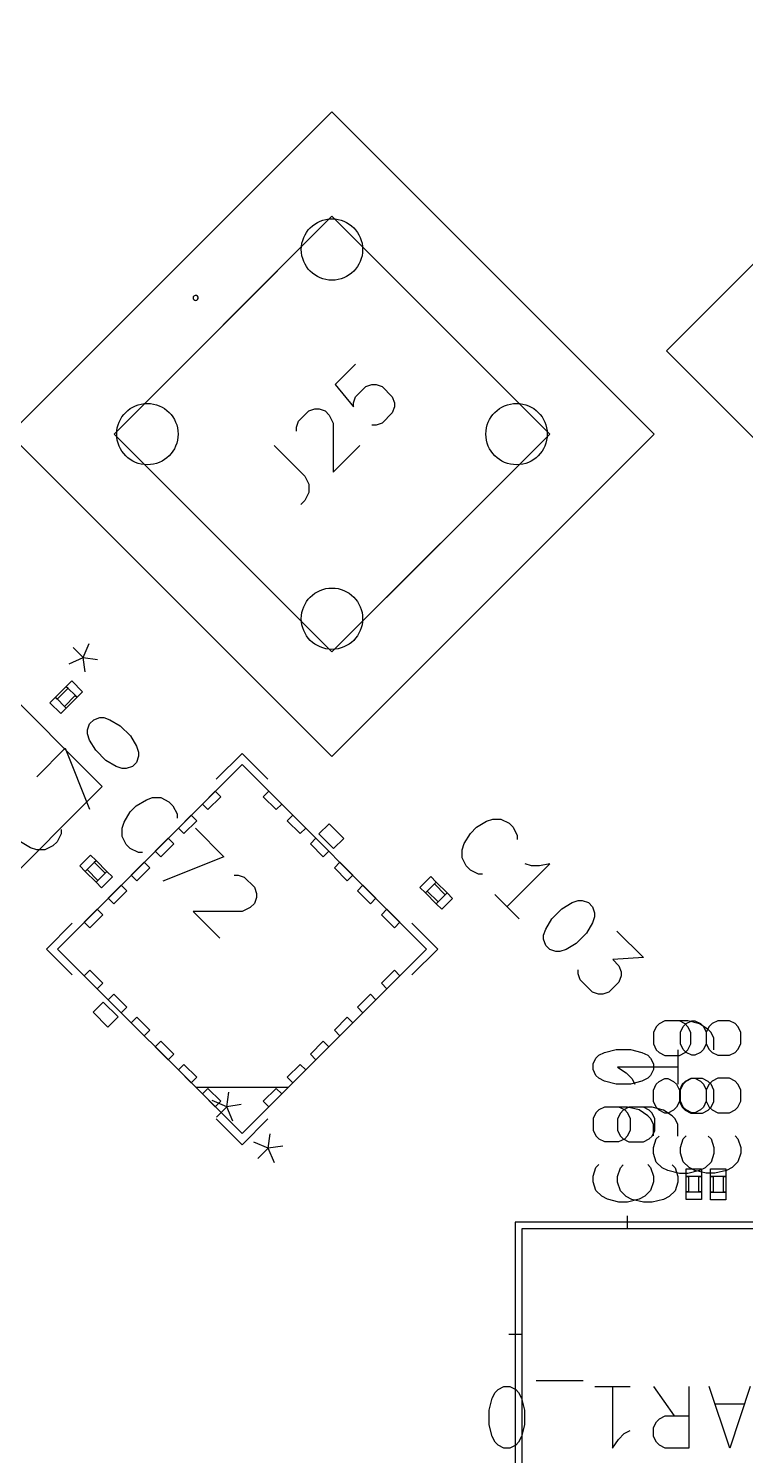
# Model space of a CAD drawing. Header units: millimetres. Extents: x -1 to 260, y -75 to 300.
# Drawn here: x 136.85 to 150.8, y 217.14 to 244.91 of the extents above; entities that cross this region are included whole.
import ezdxf

# ---------------------------------------------------------------- set-up
doc = ezdxf.new("R2010")
doc.units = ezdxf.units.MM
for name, color, linetype, true_color in [('Edge.Cuts', 254, 'CONTINUOUS', 0xd0d2cd), ('F.Fab', 9, 'CONTINUOUS', 0xafafaf), ('F.Silkscreen', 41, 'CONTINUOUS', 0xf2eda1)]:
    doc.layers.add(name, color=color, linetype=linetype, true_color=true_color)

msp = doc.modelspace()

# ---------------------------------------------------------------- linework, layer by layer
at = {"layer": 'Edge.Cuts'}
for centre in [(142.750078, 240.612017), (139.157976, 237.019915), (146.34218, 237.019915), (142.750078, 233.427813)]:
    msp.add_circle(centre, 0.5969, dxfattribs=at)
at = {"layer": 'F.Fab', "linetype": 'CONTINUOUS'}
for p, q in [((149.257963, 238.64), (155.53, 244.912037)), ((136.478041, 237.019915), (142.750078, 243.291952)), ((142.750078, 243.291952), (149.022115, 237.019915)), ((138.51168, 237.019915), (142.750078, 241.258313)), ((142.750078, 241.258313), (146.988476, 237.019915)), ((155.53, 232.367963), (149.257963, 238.64)), ((142.750078, 230.747878), (136.478041, 237.019915)), ((142.750078, 232.781517), (138.51168, 237.019915)), ((146.988476, 237.019915), (142.750078, 232.781517)), ((149.022115, 237.019915), (142.750078, 230.747878)), ((136.16, 232.28132), (138.28132, 230.16)), ((137.579125, 232.111082), (137.685191, 232.217148)), ((137.685191, 232.217148), (137.897323, 232.005016)), ((137.260927, 231.792884), (137.366993, 231.89895)), ((137.366993, 231.89895), (137.579125, 232.111082)), ((137.366993, 231.89895), (137.579125, 231.686818)), ((137.402348, 231.863595), (137.366993, 231.89895)), ((137.61448, 232.075727), (137.402348, 231.863595)), ((137.54377, 231.722173), (137.755902, 231.934305)), ((137.579125, 232.111082), (137.61448, 232.075727)), ((137.791257, 231.89895), (137.579125, 232.111082)), ((137.791257, 231.89895), (137.579125, 231.686818)), ((137.755902, 231.934305), (137.791257, 231.89895)), ((137.897323, 232.005016), (137.791257, 231.89895)), ((137.473059, 231.580752), (137.260927, 231.792884)), ((137.579125, 231.686818), (137.473059, 231.580752)), ((137.579125, 231.686818), (137.54377, 231.722173)), ((141, 230.592102), (137.407898, 227)), ((144.592102, 227), (141, 230.592102)), ((138.28132, 230.16), (136.16, 228.03868)), ((140.227698, 229.8198), (140.479145, 230.071248)), ((140.586908, 229.963485), (140.335461, 229.712037)), ((140.479145, 230.071248), (140.586908, 229.963485)), ((141.413092, 229.963485), (141.520855, 230.071248)), ((141.664539, 229.712037), (141.413092, 229.963485)), ((141.520855, 230.071248), (141.772302, 229.8198)), ((140.335461, 229.712037), (140.227698, 229.8198)), ((141.772302, 229.8198), (141.664539, 229.712037)), ((139.760725, 229.352827), (140.012172, 229.604274)), ((140.119935, 229.496511), (139.868488, 229.245064)), ((140.012172, 229.604274), (140.119935, 229.496511)), ((141.880065, 229.496511), (141.987828, 229.604274)), ((142.131512, 229.245064), (141.880065, 229.496511)), ((141.987828, 229.604274), (142.239275, 229.352827)), ((139.311712, 228.903814), (139.563159, 229.155261)), ((139.563159, 229.155261), (139.670922, 229.047498)), ((139.868488, 229.245064), (139.760725, 229.352827)), ((142.239275, 229.352827), (142.131512, 229.245064)), ((142.329078, 229.047498), (142.436841, 229.155261)), ((142.436841, 229.155261), (142.688288, 228.903814)), ((137.841802, 228.616066), (138.053934, 228.828198)), ((138.053934, 228.828198), (138.16, 228.722132)), ((139.419475, 228.796051), (139.311712, 228.903814)), ((139.670922, 229.047498), (139.419475, 228.796051)), ((142.580525, 228.796051), (142.329078, 229.047498)), ((142.688288, 228.903814), (142.580525, 228.796051)), ((137.947868, 228.51), (137.841802, 228.616066)), ((138.16, 228.722132), (137.947868, 228.51)), ((137.947868, 228.51), (137.983223, 228.545355)), ((137.983223, 228.545355), (138.195355, 228.333223)), ((138.124645, 228.686777), (138.16, 228.722132)), ((138.336777, 228.474645), (138.124645, 228.686777)), ((138.16, 228.722132), (138.372132, 228.51)), ((138.844739, 228.436841), (139.096186, 228.688288)), ((139.203949, 228.580525), (138.952502, 228.329078)), ((139.096186, 228.688288), (139.203949, 228.580525)), ((142.796051, 228.580525), (142.903814, 228.688288)), ((143.047498, 228.329078), (142.796051, 228.580525)), ((142.903814, 228.688288), (143.155261, 228.436841)), ((138.16, 228.297868), (137.947868, 228.51)), ((138.16, 228.297868), (138.372132, 228.51)), ((138.195355, 228.333223), (138.16, 228.297868)), ((138.266066, 228.191802), (138.16, 228.297868)), ((138.478198, 228.403934), (138.266066, 228.191802)), ((138.372132, 228.51), (138.336777, 228.474645)), ((138.372132, 228.51), (138.478198, 228.403934)), ((138.952502, 228.329078), (138.844739, 228.436841)), ((143.155261, 228.436841), (143.047498, 228.329078)), ((144.460373, 228.197625), (144.672505, 228.409757)), ((144.778571, 228.303691), (144.566439, 228.091559)), ((144.672505, 228.409757), (144.778571, 228.303691)), ((144.743216, 228.268336), (144.778571, 228.303691)), ((144.955348, 228.056204), (144.743216, 228.268336)), ((144.778571, 228.303691), (144.990703, 228.091559)), ((138.395726, 227.987828), (138.647173, 228.239275)), ((138.503489, 227.880065), (138.395726, 227.987828)), ((138.754936, 228.131512), (138.503489, 227.880065)), ((138.647173, 228.239275), (138.754936, 228.131512)), ((143.245064, 228.131512), (143.352827, 228.239275)), ((143.496511, 227.880065), (143.245064, 228.131512)), ((143.352827, 228.239275), (143.604274, 227.987828)), ((143.604274, 227.987828), (143.496511, 227.880065)), ((144.566439, 228.091559), (144.460373, 228.197625)), ((144.566439, 228.091559), (144.601794, 228.126914)), ((144.778571, 227.879427), (144.566439, 228.091559)), ((144.601794, 228.126914), (144.813926, 227.914782)), ((144.778571, 227.879427), (144.990703, 228.091559)), ((145.096769, 227.985493), (144.884637, 227.773361)), ((144.990703, 228.091559), (144.955348, 228.056204)), ((144.990703, 228.091559), (145.096769, 227.985493)), ((137.928752, 227.520855), (138.1802, 227.772302)), ((138.1802, 227.772302), (138.287963, 227.664539)), ((143.712037, 227.664539), (143.8198, 227.772302)), ((143.8198, 227.772302), (144.071248, 227.520855)), ((144.813926, 227.914782), (144.778571, 227.879427)), ((144.884637, 227.773361), (144.778571, 227.879427)), ((138.036515, 227.413092), (137.928752, 227.520855)), ((138.287963, 227.664539), (138.036515, 227.413092)), ((143.963485, 227.413092), (143.712037, 227.664539)), ((144.071248, 227.520855), (143.963485, 227.413092)), ((137.407898, 227), (141, 223.407898)), ((141, 223.407898), (144.592102, 227)), ((137.928752, 226.479145), (138.036515, 226.586908)), ((138.036515, 226.586908), (138.287963, 226.335461)), ((143.712037, 226.335461), (143.963485, 226.586908)), ((143.963485, 226.586908), (144.071248, 226.479145)), ((138.1802, 226.227698), (137.928752, 226.479145)), ((138.287963, 226.335461), (138.1802, 226.227698)), ((143.8198, 226.227698), (143.712037, 226.335461)), ((144.071248, 226.479145), (143.8198, 226.227698)), ((138.395726, 226.012172), (138.503489, 226.119935)), ((138.503489, 226.119935), (138.754936, 225.868488)), ((143.245064, 225.868488), (143.496511, 226.119935)), ((143.496511, 226.119935), (143.604274, 226.012172)), ((138.647173, 225.760725), (138.395726, 226.012172)), ((138.754936, 225.868488), (138.647173, 225.760725)), ((143.352827, 225.760725), (143.245064, 225.868488)), ((143.604274, 226.012172), (143.352827, 225.760725)), ((138.844739, 225.563159), (138.952502, 225.670922)), ((139.096186, 225.311712), (138.844739, 225.563159)), ((138.952502, 225.670922), (139.203949, 225.419475)), ((142.796051, 225.419475), (143.047498, 225.670922)), ((143.155261, 225.563159), (142.903814, 225.311712)), ((143.047498, 225.670922), (143.155261, 225.563159)), ((139.203949, 225.419475), (139.096186, 225.311712)), ((139.311712, 225.096186), (139.419475, 225.203949)), ((139.419475, 225.203949), (139.670922, 224.952502)), ((142.329078, 224.952502), (142.580525, 225.203949)), ((142.580525, 225.203949), (142.688288, 225.096186)), ((142.903814, 225.311712), (142.796051, 225.419475)), ((139.563159, 224.844739), (139.311712, 225.096186)), ((139.670922, 224.952502), (139.563159, 224.844739)), ((142.436841, 224.844739), (142.329078, 224.952502)), ((142.688288, 225.096186), (142.436841, 224.844739)), ((139.760725, 224.647173), (139.868488, 224.754936)), ((140.012172, 224.395726), (139.760725, 224.647173)), ((139.868488, 224.754936), (140.119935, 224.503489)), ((141.880065, 224.503489), (142.131512, 224.754936)), ((142.239275, 224.647173), (141.987828, 224.395726)), ((142.131512, 224.754936), (142.239275, 224.647173)), ((140.119935, 224.503489), (140.012172, 224.395726)), ((141.987828, 224.395726), (141.880065, 224.503489)), ((141.898026, 224.305923), (140.101974, 224.305923)), ((140.227698, 224.1802), (140.335461, 224.287963)), ((140.479145, 223.928752), (140.227698, 224.1802)), ((140.335461, 224.287963), (140.586908, 224.036515)), ((140.701929, 223.931643), (140.742126, 224.213025)), ((141.413092, 224.036515), (141.664539, 224.287963)), ((141.772302, 224.1802), (141.520855, 223.928752)), ((141.664539, 224.287963), (141.772302, 224.1802)), ((140.701929, 223.931643), (140.420548, 224.052235)), ((140.586908, 224.036515), (140.479145, 223.928752)), ((140.500942, 223.730657), (140.701929, 223.931643)), ((140.98331, 223.971841), (140.701929, 223.931643)), ((140.822521, 223.650262), (140.701929, 223.931643)), ((141.520855, 223.928752), (141.413092, 224.036515)), ((149.64, 222.575), (149.64, 222.725)), ((149.64, 222.725), (149.94, 222.725)), ((149.94, 222.725), (149.94, 222.575)), ((150.115, 222.57), (150.115, 222.72)), ((150.115, 222.72), (150.415, 222.72)), ((150.415, 222.72), (150.415, 222.57)), ((149.64, 222.275), (149.64, 222.575)), ((149.64, 222.575), (149.69, 222.575)), ((149.94, 222.575), (149.64, 222.575)), ((149.69, 222.575), (149.69, 222.275)), ((149.89, 222.275), (149.89, 222.575)), ((149.89, 222.575), (149.94, 222.575)), ((149.94, 222.575), (149.94, 222.275)), ((150.115, 222.27), (150.115, 222.57)), ((150.115, 222.57), (150.165, 222.57)), ((150.415, 222.57), (150.115, 222.57)), ((150.165, 222.57), (150.165, 222.27)), ((150.365, 222.27), (150.365, 222.57)), ((150.365, 222.57), (150.415, 222.57)), ((150.415, 222.57), (150.415, 222.27)), ((149.69, 222.275), (149.64, 222.275)), ((149.64, 222.125), (149.64, 222.275)), ((149.64, 222.275), (149.94, 222.275)), ((149.94, 222.275), (149.89, 222.275)), ((149.94, 222.275), (149.94, 222.125)), ((150.165, 222.27), (150.115, 222.27)), ((150.115, 222.12), (150.115, 222.27)), ((150.115, 222.27), (150.415, 222.27)), ((150.415, 222.27), (150.365, 222.27)), ((150.415, 222.27), (150.415, 222.12)), ((149.94, 222.125), (149.64, 222.125)), ((150.415, 222.12), (150.115, 222.12)), ((146.444, 221.556), (146.444, 214.444)), ((153.556, 221.556), (146.444, 221.556))]:
    msp.add_line(p, q, dxfattribs=at)
at = {"layer": 'F.Fab'}
for centre in [(142.750078, 240.612017), (139.157976, 237.019915), (146.34218, 237.019915), (142.750078, 233.427813)]:
    msp.add_circle(centre, 0.5969, dxfattribs=at)
at = {"layer": 'F.Silkscreen', "linetype": 'CONTINUOUS'}
for p, q in [((139.570219, 238.078454), (141.691539, 240.199774)), ((143.808617, 240.199774), (145.929937, 238.078454)), ((143.210739, 238.381577), (142.814582, 237.98542)), ((142.814582, 237.98542), (143.171124, 237.549646)), ((143.408818, 237.945804), (143.527665, 237.98542)), ((143.527665, 237.98542), (143.606897, 237.98542)), ((143.606897, 237.98542), (143.725744, 237.945804)), ((143.171124, 237.628878), (143.210739, 237.747725)), ((143.210739, 237.747725), (143.408818, 237.945804)), ((143.725744, 237.945804), (143.923823, 237.747725)), ((143.923823, 237.747725), (143.963439, 237.628878)), ((142.101498, 237.272336), (142.299577, 237.470415)), ((142.299577, 237.470415), (142.418424, 237.510031)), ((142.418424, 237.510031), (142.497656, 237.510031)), ((142.497656, 237.510031), (142.616503, 237.470415)), ((142.616503, 237.470415), (142.695734, 237.391183)), ((143.171124, 237.549646), (143.171124, 237.628878)), ((143.923823, 237.430799), (143.725744, 237.23272)), ((143.963439, 237.549646), (143.923823, 237.430799)), ((143.963439, 237.628878), (143.963439, 237.549646)), ((142.061882, 237.153489), (142.101498, 237.272336)), ((142.061882, 237.074257), (142.061882, 237.153489)), ((142.695734, 237.391183), (142.774966, 237.23272)), ((142.774966, 237.23272), (142.774966, 236.281942)), ((143.606897, 237.193105), (143.527665, 237.193105)), ((143.725744, 237.23272), (143.606897, 237.193105)), ((141.626109, 236.796947), (142.220346, 236.202711)), ((142.774966, 236.281942), (143.289971, 236.796947)), ((142.220346, 236.202711), (142.299577, 236.044248)), ((142.299577, 236.044248), (142.299577, 235.885785)), ((139.570219, 235.961376), (141.689418, 233.837934)), ((142.299577, 235.885785), (142.220346, 235.727322)), ((143.810738, 233.837934), (145.929937, 235.961376)), ((142.220346, 235.727322), (142.141114, 235.64809)), ((137.712291, 232.867244), (137.909002, 232.670533)), ((137.909002, 232.670533), (138.027028, 232.945928)), ((137.633607, 232.552507), (137.909002, 232.670533)), ((137.948344, 232.395139), (137.909002, 232.670533)), ((137.909002, 232.670533), (138.184396, 232.631191)), ((137.994457, 231.264667), (138.034073, 231.383515)), ((138.034073, 231.383515), (138.113304, 231.462746)), ((138.113304, 231.462746), (138.232152, 231.502362)), ((138.232152, 231.502362), (138.311383, 231.502362)), ((138.311383, 231.502362), (138.43023, 231.462746)), ((138.43023, 231.462746), (138.628309, 231.343899)), ((138.628309, 231.343899), (138.826388, 231.14582)), ((137.994457, 231.185436), (137.994457, 231.264667)), ((138.034073, 231.066589), (137.994457, 231.185436)), ((138.15292, 230.86851), (138.034073, 231.066589)), ((138.826388, 231.14582), (138.945235, 230.947741)), ((137.004063, 230.353505), (137.558684, 230.908126)), ((137.558684, 230.908126), (138.034073, 229.719653)), ((138.350999, 230.670431), (138.15292, 230.86851)), ((138.945235, 230.947741), (138.984851, 230.828894)), ((138.984851, 230.749663), (138.945235, 230.630815)), ((138.984851, 230.828894), (138.984851, 230.749663)), ((141, 230.807629), (140.497106, 230.304734)), ((141.502894, 230.304734), (141, 230.807629)), ((138.549078, 230.551584), (138.350999, 230.670431)), ((138.667925, 230.511968), (138.549078, 230.551584)), ((138.747156, 230.511968), (138.667925, 230.511968)), ((138.866004, 230.551584), (138.747156, 230.511968)), ((138.945235, 230.630815), (138.866004, 230.551584)), ((139.140662, 229.905567), (139.25951, 229.945183)), ((139.25951, 229.945183), (139.417973, 229.945183)), ((139.417973, 229.945183), (139.576436, 229.865951)), ((138.704889, 229.469794), (138.823736, 229.667873)), ((138.823736, 229.667873), (138.942584, 229.78672)), ((138.942584, 229.78672), (139.140662, 229.905567)), ((139.576436, 229.865951), (139.655667, 229.78672)), ((139.655667, 229.78672), (139.734899, 229.628257)), ((138.665273, 229.350947), (138.704889, 229.469794)), ((139.734899, 229.628257), (139.734899, 229.549025)), ((142.494399, 229.241387), (142.691965, 229.438953)), ((142.691965, 229.438953), (142.979333, 229.151585)), ((145.442307, 229.249435), (145.561155, 229.368282)), ((145.561155, 229.368282), (145.759233, 229.487129)), ((145.759233, 229.487129), (145.878081, 229.526745)), ((145.878081, 229.526745), (146.036544, 229.526745)), ((146.036544, 229.526745), (146.195007, 229.447513)), ((146.195007, 229.447513), (146.274238, 229.368282)), ((146.274238, 229.368282), (146.35347, 229.209819)), ((136.885216, 228.966953), (136.687137, 229.085801)), ((137.400221, 229.085801), (137.320989, 229.006569)), ((137.479452, 229.244264), (137.400221, 229.085801)), ((137.479452, 229.323495), (137.479452, 229.244264)), ((138.665273, 229.192484), (138.665273, 229.350947)), ((138.744505, 229.034021), (138.665273, 229.192484)), ((140.091441, 229.350947), (140.646061, 228.796326)), ((142.781768, 228.954019), (142.494399, 229.241387)), ((142.979333, 229.151585), (142.781768, 228.954019)), ((145.32346, 229.051356), (145.442307, 229.249435)), ((146.35347, 229.209819), (146.35347, 229.130587)), ((137.004063, 228.927338), (136.885216, 228.966953)), ((137.162526, 228.927338), (137.004063, 228.927338)), ((137.320989, 229.006569), (137.162526, 228.927338)), ((138.823736, 228.954789), (138.744505, 229.034021)), ((138.982199, 228.875558), (138.823736, 228.954789)), ((139.061431, 228.875558), (138.982199, 228.875558)), ((145.283844, 228.932509), (145.32346, 229.051356)), ((145.283844, 228.774046), (145.283844, 228.932509)), ((140.646061, 228.796326), (139.457589, 228.320937)), ((145.363076, 228.615583), (145.283844, 228.774046)), ((145.442307, 228.536351), (145.363076, 228.615583)), ((145.60077, 228.45712), (145.442307, 228.536351)), ((146.155391, 227.823267), (146.987322, 228.655198)), ((146.63078, 228.615583), (146.511933, 228.655198)), ((146.789243, 228.615583), (146.63078, 228.615583)), ((146.987322, 228.655198), (146.789243, 228.615583)), ((140.84414, 228.439784), (140.923372, 228.439784)), ((140.923372, 228.439784), (141.042219, 228.400168)), ((141.042219, 228.400168), (141.240298, 228.20209)), ((145.680002, 228.45712), (145.60077, 228.45712)), ((141.240298, 228.20209), (141.279914, 228.083242)), ((141.279914, 228.004011), (141.240298, 227.885163)), ((141.279914, 228.083242), (141.279914, 228.004011)), ((146.393086, 227.585573), (145.917696, 228.060962)), ((141.002603, 227.7267), (140.051825, 227.7267)), ((140.051825, 227.7267), (140.56683, 227.211696)), ((141.161066, 227.805932), (141.002603, 227.7267)), ((141.240298, 227.885163), (141.161066, 227.805932)), ((147.026938, 227.585573), (147.225017, 227.783652)), ((147.225017, 227.783652), (147.423095, 227.902499)), ((147.423095, 227.902499), (147.541943, 227.942115)), ((147.541943, 227.942115), (147.621174, 227.942115)), ((147.621174, 227.942115), (147.740021, 227.902499)), ((147.740021, 227.902499), (147.819253, 227.823267)), ((147.819253, 227.823267), (147.858869, 227.70442)), ((147.858869, 227.70442), (147.858869, 227.625188)), ((137.695266, 227.502894), (137.192371, 227)), ((144.807629, 227), (144.304734, 227.502894)), ((146.908091, 227.387494), (147.026938, 227.585573)), ((147.819253, 227.506341), (147.700406, 227.308262)), ((147.858869, 227.625188), (147.819253, 227.506341)), ((146.868475, 227.268647), (146.908091, 227.387494)), ((146.868475, 227.189415), (146.868475, 227.268647)), ((146.908091, 227.070568), (146.868475, 227.189415)), ((147.700406, 227.308262), (147.502327, 227.110184)), ((148.294642, 227.347878), (148.809647, 226.832873)), ((137.192371, 227), (137.695266, 226.497106)), ((144.304734, 226.497106), (144.807629, 227)), ((146.987322, 226.991336), (146.908091, 227.070568)), ((147.106169, 226.951721), (146.987322, 226.991336)), ((147.185401, 226.951721), (147.106169, 226.951721)), ((147.304248, 226.991336), (147.185401, 226.951721)), ((147.502327, 227.110184), (147.304248, 226.991336)), ((147.541943, 226.515947), (147.541943, 226.595179)), ((148.809647, 226.832873), (148.215411, 226.793257)), ((148.215411, 226.793257), (148.334258, 226.67441)), ((148.334258, 226.67441), (148.373874, 226.555563)), ((147.581559, 226.3971), (147.541943, 226.515947)), ((147.819253, 226.159405), (147.581559, 226.3971)), ((148.334258, 226.357484), (148.136179, 226.159405)), ((148.373874, 226.476331), (148.334258, 226.357484)), ((148.373874, 226.555563), (148.373874, 226.476331)), ((147.9381, 226.11979), (147.819253, 226.159405)), ((148.017332, 226.11979), (147.9381, 226.11979)), ((148.136179, 226.159405), (148.017332, 226.11979)), ((138.101428, 225.767654), (138.298994, 225.96522)), ((138.388796, 225.480286), (138.101428, 225.767654)), ((138.298994, 225.96522), (138.586362, 225.677852)), ((138.586362, 225.677852), (138.388796, 225.480286)), ((149.060652, 225.487877), (149.004627, 225.375826)), ((149.116677, 225.543902), (149.060652, 225.487877)), ((149.228727, 225.599927), (149.116677, 225.543902)), ((149.676928, 225.599927), (149.228727, 225.599927)), ((149.620903, 225.543902), (149.508853, 225.599927)), ((149.529627, 225.380826), (149.585652, 225.492877)), ((149.585652, 225.492877), (149.641677, 225.548902)), ((149.676928, 225.487877), (149.620903, 225.543902)), ((149.641677, 225.548902), (149.753727, 225.604927)), ((149.901029, 225.543902), (149.676928, 225.599927)), ((149.732954, 225.375826), (149.676928, 225.487877)), ((149.753727, 225.604927), (149.809752, 225.604927)), ((149.809752, 225.604927), (149.921803, 225.548902)), ((150.069104, 225.431851), (149.901029, 225.543902)), ((149.921803, 225.548902), (149.977828, 225.492877)), ((149.977828, 225.492877), (150.033853, 225.380826)), ((150.089878, 225.492877), (150.033853, 225.380826)), ((150.145903, 225.548902), (150.089878, 225.492877)), ((150.257954, 225.604927), (150.145903, 225.548902)), ((150.482054, 225.604927), (150.257954, 225.604927)), ((150.594104, 225.548902), (150.482054, 225.604927)), ((150.65013, 225.492877), (150.594104, 225.548902)), ((150.706155, 225.380826), (150.65013, 225.492877)), ((149.004627, 225.375826), (149.004627, 225.151726)), ((149.529627, 225.156726), (149.529627, 225.380826)), ((149.732954, 225.151726), (149.732954, 225.375826)), ((150.033853, 225.380826), (150.033853, 225.156726)), ((150.12513, 225.375826), (150.069104, 225.431851)), ((150.181155, 225.263776), (150.12513, 225.375826)), ((150.181155, 225.039675), (150.181155, 225.263776)), ((150.706155, 225.156726), (150.706155, 225.380826)), ((147.885652, 224.876851), (147.941677, 224.932877)), ((147.941677, 224.932877), (148.053727, 224.988902)), ((148.053727, 224.988902), (148.277828, 225.044927)), ((148.277828, 225.044927), (148.557954, 225.044927)), ((148.557954, 225.044927), (148.782054, 224.988902)), ((148.782054, 224.988902), (148.894104, 224.932877)), ((148.894104, 224.932877), (148.95013, 224.876851)), ((149.004627, 225.151726), (149.060652, 225.039675)), ((149.060652, 225.039675), (149.116677, 224.98365)), ((149.116677, 224.98365), (149.228727, 224.927625)), ((149.228727, 224.927625), (149.508853, 224.927625)), ((149.481155, 225.039927), (149.481155, 224.367625)), ((149.508853, 224.927625), (149.620903, 224.98365)), ((149.585652, 225.044675), (149.529627, 225.156726)), ((149.641677, 224.98865), (149.585652, 225.044675)), ((149.620903, 224.98365), (149.676928, 225.039675)), ((149.753727, 224.932625), (149.641677, 224.98865)), ((149.676928, 225.039675), (149.732954, 225.151726)), ((149.809752, 224.932625), (149.753727, 224.932625)), ((149.921803, 224.98865), (149.809752, 224.932625)), ((149.977828, 225.044675), (149.921803, 224.98865)), ((150.033853, 225.156726), (149.977828, 225.044675)), ((150.033853, 225.156726), (150.089878, 225.044675)), ((150.089878, 225.044675), (150.145903, 224.98865)), ((150.145903, 224.98865), (150.257954, 224.932625)), ((150.257954, 224.932625), (150.482054, 224.932625)), ((150.482054, 224.932625), (150.594104, 224.98865)), ((150.594104, 224.98865), (150.65013, 225.044675)), ((150.65013, 225.044675), (150.706155, 225.156726)), ((147.829627, 224.764801), (147.885652, 224.876851)), ((147.829627, 224.652751), (147.829627, 224.764801)), ((147.885652, 224.540701), (147.829627, 224.652751)), ((149.481155, 224.703776), (148.304627, 224.703776)), ((148.304627, 224.703776), (148.472702, 224.591726)), ((148.95013, 224.876851), (149.006155, 224.764801)), ((149.006155, 224.652751), (148.95013, 224.540701)), ((149.006155, 224.764801), (149.006155, 224.652751)), ((147.941677, 224.484675), (147.885652, 224.540701)), ((148.053727, 224.42865), (147.941677, 224.484675)), ((148.277828, 224.372625), (148.053727, 224.42865)), ((148.557954, 224.372625), (148.277828, 224.372625)), ((148.472702, 224.591726), (148.584752, 224.479675)), ((148.782054, 224.42865), (148.557954, 224.372625)), ((148.584752, 224.479675), (148.640778, 224.367625)), ((148.894104, 224.484675), (148.782054, 224.42865)), ((148.95013, 224.540701), (148.894104, 224.484675)), ((149.004627, 224.255323), (149.060652, 224.367374)), ((149.060652, 224.367374), (149.116677, 224.423399)), ((149.116677, 224.423399), (149.228727, 224.479424)), ((149.228727, 224.479424), (149.284752, 224.479424)), ((149.284752, 224.479424), (149.396803, 224.423399)), ((149.396803, 224.423399), (149.452828, 224.367374)), ((149.452828, 224.367374), (149.508853, 224.255323)), ((149.564878, 224.367374), (149.508853, 224.255323)), ((149.529627, 224.260323), (149.585652, 224.372374)), ((149.620903, 224.423399), (149.564878, 224.367374)), ((149.585652, 224.372374), (149.641677, 224.428399)), ((149.732954, 224.479424), (149.620903, 224.423399)), ((149.641677, 224.428399), (149.753727, 224.484424)), ((149.957054, 224.479424), (149.732954, 224.479424)), ((149.753727, 224.484424), (149.809752, 224.484424)), ((149.809752, 224.484424), (149.921803, 224.428399)), ((149.921803, 224.428399), (149.977828, 224.372374)), ((150.069104, 224.423399), (149.957054, 224.479424)), ((149.977828, 224.372374), (150.033853, 224.260323)), ((150.089878, 224.372374), (150.033853, 224.260323)), ((150.12513, 224.367374), (150.069104, 224.423399)), ((150.145903, 224.428399), (150.089878, 224.372374)), ((150.181155, 224.255323), (150.12513, 224.367374)), ((150.257954, 224.484424), (150.145903, 224.428399)), ((150.482054, 224.484424), (150.257954, 224.484424)), ((150.594104, 224.428399), (150.482054, 224.484424)), ((150.65013, 224.372374), (150.594104, 224.428399)), ((150.706155, 224.260323), (150.65013, 224.372374)), ((149.004627, 224.031223), (149.004627, 224.255323)), ((149.508853, 224.255323), (149.508853, 224.031223)), ((149.529627, 224.036223), (149.529627, 224.260323)), ((150.033853, 224.260323), (150.033853, 224.036223)), ((150.181155, 224.031223), (150.181155, 224.255323)), ((150.706155, 224.036223), (150.706155, 224.260323)), ((147.885652, 223.812374), (147.829627, 223.700323)), ((147.941677, 223.868399), (147.885652, 223.812374)), ((148.053727, 223.924424), (147.941677, 223.868399)), ((148.501928, 223.924424), (148.053727, 223.924424)), ((148.360652, 223.807374), (148.304627, 223.695323)), ((148.445903, 223.868399), (148.333853, 223.924424)), ((148.416677, 223.863399), (148.360652, 223.807374)), ((148.528727, 223.919424), (148.416677, 223.863399)), ((148.501928, 223.812374), (148.445903, 223.868399)), ((148.726029, 223.868399), (148.501928, 223.924424)), ((148.557954, 223.700323), (148.501928, 223.812374)), ((148.976928, 223.919424), (148.528727, 223.919424)), ((148.894104, 223.756348), (148.726029, 223.868399)), ((148.920903, 223.863399), (148.808853, 223.919424)), ((148.976928, 223.807374), (148.920903, 223.863399)), ((149.201029, 223.863399), (148.976928, 223.919424)), ((149.032954, 223.695323), (148.976928, 223.807374)), ((149.060652, 223.919172), (149.004627, 224.031223)), ((149.116677, 223.863147), (149.060652, 223.919172)), ((149.228727, 223.807122), (149.116677, 223.863147)), ((149.369104, 223.751348), (149.201029, 223.863399)), ((149.284752, 223.807122), (149.228727, 223.807122)), ((149.396803, 223.863147), (149.284752, 223.807122)), ((149.452828, 223.919172), (149.396803, 223.863147)), ((149.508853, 224.031223), (149.452828, 223.919172)), ((149.508853, 224.031223), (149.564878, 223.919172)), ((149.585652, 223.924172), (149.529627, 224.036223)), ((149.564878, 223.919172), (149.620903, 223.863147)), ((149.641677, 223.868147), (149.585652, 223.924172)), ((149.620903, 223.863147), (149.732954, 223.807122)), ((149.753727, 223.812122), (149.641677, 223.868147)), ((149.732954, 223.807122), (149.957054, 223.807122)), ((149.809752, 223.812122), (149.753727, 223.812122)), ((149.921803, 223.868147), (149.809752, 223.812122)), ((149.977828, 223.924172), (149.921803, 223.868147)), ((149.957054, 223.807122), (150.069104, 223.863147)), ((150.033853, 224.036223), (149.977828, 223.924172)), ((150.033853, 224.036223), (150.089878, 223.924172)), ((150.069104, 223.863147), (150.12513, 223.919172)), ((150.089878, 223.924172), (150.145903, 223.868147)), ((150.12513, 223.919172), (150.181155, 224.031223)), ((150.145903, 223.868147), (150.257954, 223.812122)), ((150.257954, 223.812122), (150.482054, 223.812122)), ((150.482054, 223.812122), (150.594104, 223.868147)), ((150.594104, 223.868147), (150.65013, 223.924172)), ((150.65013, 223.924172), (150.706155, 224.036223)), ((140.497106, 223.695266), (141, 223.192371)), ((141, 223.192371), (141.502894, 223.695266)), ((147.829627, 223.700323), (147.829627, 223.476223)), ((148.304627, 223.695323), (148.304627, 223.471223)), ((148.557954, 223.476223), (148.557954, 223.700323)), ((148.95013, 223.700323), (148.894104, 223.756348)), ((149.006155, 223.588273), (148.95013, 223.700323)), ((149.006155, 223.364172), (149.006155, 223.588273)), ((149.032954, 223.471223), (149.032954, 223.695323)), ((149.42513, 223.695323), (149.369104, 223.751348)), ((149.481155, 223.583273), (149.42513, 223.695323)), ((149.481155, 223.359172), (149.481155, 223.583273)), ((141.510152, 223.12342), (141.550349, 223.404802)), ((147.829627, 223.476223), (147.885652, 223.364172)), ((147.885652, 223.364172), (147.941677, 223.308147)), ((147.941677, 223.308147), (148.053727, 223.252122)), ((148.053727, 223.252122), (148.333853, 223.252122)), ((148.304627, 223.471223), (148.360652, 223.359172)), ((148.333853, 223.252122), (148.445903, 223.308147)), ((148.360652, 223.359172), (148.416677, 223.303147)), ((148.416677, 223.303147), (148.528727, 223.247122)), ((148.445903, 223.308147), (148.501928, 223.364172)), ((148.501928, 223.364172), (148.557954, 223.476223)), ((148.808853, 223.247122), (148.920903, 223.303147)), ((148.920903, 223.303147), (148.976928, 223.359172)), ((148.976928, 223.359172), (149.032954, 223.471223)), ((149.004627, 223.13482), (149.060652, 223.302896)), ((149.060652, 223.302896), (149.116677, 223.358921)), ((149.529627, 223.13982), (149.585652, 223.307896)), ((149.585652, 223.307896), (149.641677, 223.363921)), ((150.069104, 223.358921), (150.12513, 223.302896)), ((150.12513, 223.302896), (150.181155, 223.13482)), ((150.594104, 223.363921), (150.65013, 223.307896)), ((150.65013, 223.307896), (150.706155, 223.13982)), ((141.510152, 223.12342), (141.228771, 223.244012)), ((141.309165, 222.922434), (141.510152, 223.12342)), ((141.791533, 223.163618), (141.510152, 223.12342)), ((141.630744, 222.842039), (141.510152, 223.12342)), ((148.528727, 223.247122), (148.808853, 223.247122)), ((149.004627, 223.02277), (149.004627, 223.13482)), ((149.060652, 222.854695), (149.004627, 223.02277)), ((149.529627, 223.02777), (149.529627, 223.13982)), ((149.585652, 222.859695), (149.529627, 223.02777)), ((150.181155, 223.02277), (150.12513, 222.854695)), ((150.181155, 223.13482), (150.181155, 223.02277)), ((150.706155, 223.02777), (150.65013, 222.859695)), ((150.706155, 223.13982), (150.706155, 223.02777)), ((147.829627, 222.57982), (147.885652, 222.747896)), ((147.885652, 222.747896), (147.941677, 222.803921)), ((148.304627, 222.57482), (148.360652, 222.742896)), ((148.360652, 222.742896), (148.416677, 222.798921)), ((148.894104, 222.803921), (148.95013, 222.747896)), ((148.95013, 222.747896), (149.006155, 222.57982)), ((149.172702, 222.742644), (149.060652, 222.854695)), ((149.284752, 222.686619), (149.172702, 222.742644)), ((149.369104, 222.798921), (149.42513, 222.742896)), ((149.42513, 222.742896), (149.481155, 222.57482)), ((149.697702, 222.747644), (149.585652, 222.859695)), ((149.809752, 222.691619), (149.697702, 222.747644)), ((150.013079, 222.742644), (149.901029, 222.686619)), ((150.12513, 222.854695), (150.013079, 222.742644)), ((150.538079, 222.747644), (150.426029, 222.691619)), ((150.65013, 222.859695), (150.538079, 222.747644)), ((147.829627, 222.46777), (147.829627, 222.57982)), ((147.885652, 222.299695), (147.829627, 222.46777)), ((148.304627, 222.46277), (148.304627, 222.57482)), ((148.360652, 222.294695), (148.304627, 222.46277)), ((149.006155, 222.46777), (148.95013, 222.299695)), ((149.006155, 222.57982), (149.006155, 222.46777)), ((149.508853, 222.630594), (149.284752, 222.686619)), ((149.481155, 222.46277), (149.42513, 222.294695)), ((149.481155, 222.57482), (149.481155, 222.46277)), ((149.676928, 222.630594), (149.508853, 222.630594)), ((149.901029, 222.686619), (149.676928, 222.630594)), ((150.033853, 222.635594), (149.809752, 222.691619)), ((150.201928, 222.635594), (150.033853, 222.635594)), ((150.426029, 222.691619), (150.201928, 222.635594)), ((147.997702, 222.187644), (147.885652, 222.299695)), ((148.109752, 222.131619), (147.997702, 222.187644)), ((148.472702, 222.182644), (148.360652, 222.294695)), ((148.584752, 222.126619), (148.472702, 222.182644)), ((148.838079, 222.187644), (148.726029, 222.131619)), ((148.95013, 222.299695), (148.838079, 222.187644)), ((149.313079, 222.182644), (149.201029, 222.126619)), ((149.42513, 222.294695), (149.313079, 222.182644)), ((148.333853, 222.075594), (148.109752, 222.131619)), ((148.501928, 222.075594), (148.333853, 222.075594)), ((148.726029, 222.131619), (148.501928, 222.075594)), ((148.808853, 222.070594), (148.584752, 222.126619)), ((148.976928, 222.070594), (148.808853, 222.070594)), ((149.201029, 222.126619), (148.976928, 222.070594)), ((146.317, 221.683), (146.317, 214.317)), ((153.683, 221.683), (146.317, 221.683)), ((148.5014, 221.556), (148.5014, 221.81)), ((146.444, 219.4986), (146.19, 219.4986)), ((147.637074, 218.598748), (146.724028, 218.598748)), ((145.810983, 218.028094), (145.868049, 218.256356)), ((145.868049, 218.256356), (145.925114, 218.370486)), ((145.925114, 218.370486), (145.982179, 218.427552)), ((145.982179, 218.427552), (146.09631, 218.484617)), ((146.09631, 218.484617), (146.210441, 218.484617)), ((146.210441, 218.484617), (146.324571, 218.427552)), ((146.324571, 218.427552), (146.381637, 218.370486)), ((146.381637, 218.370486), (146.438702, 218.256356)), ((146.438702, 218.256356), (146.495767, 218.028094)), ((147.865335, 218.484617), (148.550119, 218.484617)), ((148.207727, 218.484617), (148.207727, 217.286245)), ((149.006642, 218.484617), (149.406099, 217.913964)), ((149.691426, 218.484617), (149.691426, 217.286245)), ((150.490341, 217.286245), (150.090883, 218.484617)), ((150.889798, 218.484617), (150.490341, 217.286245)), ((145.810983, 217.742768), (145.810983, 218.028094)), ((146.495767, 218.028094), (146.495767, 217.742768)), ((150.775667, 218.142225), (150.205014, 218.142225)), ((145.868049, 217.514506), (145.810983, 217.742768)), ((146.495767, 217.742768), (146.438702, 217.514506)), ((149.006642, 217.685702), (149.063707, 217.799833)), ((149.063707, 217.799833), (149.120773, 217.856898)), ((149.120773, 217.856898), (149.234903, 217.913964)), ((149.234903, 217.913964), (149.691426, 217.913964)), ((145.925114, 217.400376), (145.868049, 217.514506)), ((146.438702, 217.514506), (146.381637, 217.400376)), ((148.207727, 217.286245), (148.321858, 217.457441)), ((148.321858, 217.457441), (148.435989, 217.571572)), ((148.435989, 217.571572), (148.550119, 217.628637)), ((149.006642, 217.514506), (149.006642, 217.685702)), ((149.063707, 217.400376), (149.006642, 217.514506)), ((145.982179, 217.34331), (145.925114, 217.400376)), ((146.09631, 217.286245), (145.982179, 217.34331)), ((146.210441, 217.286245), (146.09631, 217.286245)), ((146.324571, 217.34331), (146.210441, 217.286245)), ((146.381637, 217.400376), (146.324571, 217.34331)), ((149.120773, 217.34331), (149.063707, 217.400376)), ((149.234903, 217.286245), (149.120773, 217.34331)), ((149.691426, 217.286245), (149.234903, 217.286245))]:
    msp.add_line(p, q, dxfattribs=at)
at = {"layer": 'F.Silkscreen'}
for centre in [(142.750078, 240.612017), (139.157976, 237.019915), (146.34218, 237.019915), (142.750078, 233.427813)]:
    msp.add_circle(centre, 0.5969, dxfattribs=at)
for centre, start, end in [((140.098428, 239.671565), -225, -45), ((140.098428, 239.671566), -45.0008103, 135.0008103)]:
    msp.add_arc(centre, 0.05, start, end, dxfattribs=at)

doc.saveas('drawing.dxf')
